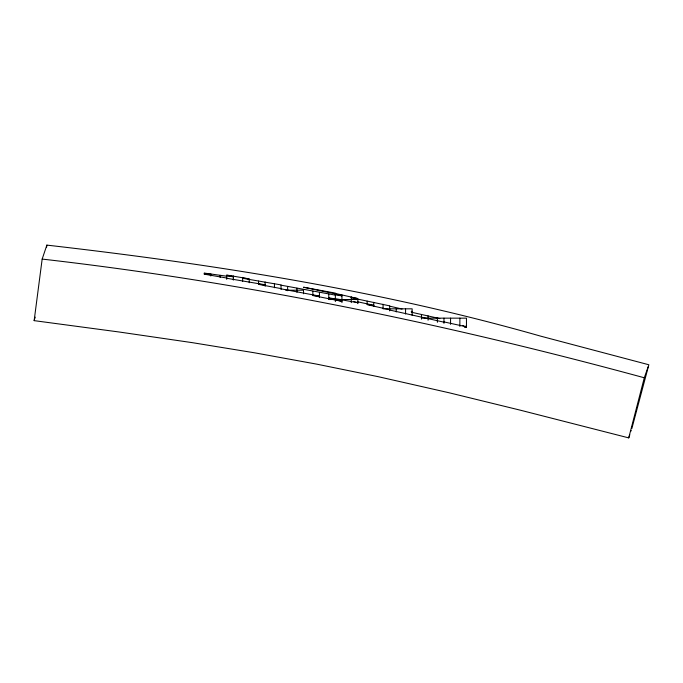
<?xml version="1.0" encoding="UTF-8"?>
<svg xmlns="http://www.w3.org/2000/svg" width="683" height="683" viewBox="0 0 683 683"><rect width="100%" height="100%" fill="white"/><g stroke="black" fill="none" stroke-linecap="round" stroke-linejoin="round"><path stroke-width="1.02" d="M46.606 247.195L46.871 245.112C213.241 264.193 379.219 290.113 540.509 336.104L648.85 364.765L631.843 428.548M629.794 434.815L628.736 437.888L520.531 410.235L449.243 392.802L378.015 376.64L316.716 364.141L254.87 352.863L192.512 342.687L119.004 331.981L34.15 320.643L42.167 259.079L46.871 245.112M628.736 437.888L644.3 377.776L648.21 366.609M34.15 320.643L34.457 319.61M34.748 318.645L35.217 317.143M631.203 430.529L631.032 431.05M285.75 290.198L303.534 290.198M328.762 299.513L357.841 299.513M383.069 308.827L412.156 308.827L412.156 315.426M421.471 318.15L466.463 318.15L466.463 327.464L464.577 327.464M204.234 273.08L226.73 276.205M226.73 275.036L249.227 278.895L242.636 278.024M204.234 273.917L210.825 274.762M233.321 276.794L226.73 275.941L226.73 279.338M42.167 259.079C245.76 282.352 446.673 323.998 644.3 377.776M242.636 278.288L281.037 284.905L281.037 289.413M258.541 284.102L265.132 285.042M281.037 285.178L335.353 295.116M312.857 295.278L319.439 296.328M335.353 294.834L341.935 295.91M328.762 297.839L335.353 298.923M335.353 298.659L357.841 302.74M351.258 297.455L357.841 298.565L335.353 293.425M357.431 301.749L373.755 305.275M351.258 297.737L389.66 305.864L389.66 310.902M204.234 273.328L210.825 274.515M373.755 305.54L367.164 304.37L367.164 301.152M204.234 274.165L226.73 278.024M226.73 275.309L233.321 276.53M226.73 278.271L265.132 284.785M411.328 311.593L412.156 311.747M411.328 312.208L439.852 318.594M443.967 322.18L389.66 310.022M281.037 288.602L258.541 284.35L258.541 281.089M443.967 321.906L466.463 326.824M281.037 288.858L319.439 296.063M312.857 295.543L341.935 301.323L335.353 299.837M402.074 309.04L389.66 306.155M328.762 298.104L335.353 299.572L335.353 301.587M335.353 293.844L303.534 287.219L335.353 293.127L335.353 299.291M335.353 294.142L341.935 295.619M353.726 301.519L355.373 301.903M356.611 302.185L357.841 302.467M367.164 304.644L389.66 309.749M411.328 311.26L412.156 311.474M462.34 325.458L463.578 325.782M464.816 326.115L466.463 326.559M459.872 318.15L459.872 326.431M450.558 318.15L450.558 324.357M443.967 318.15L443.967 323.324M437.376 318.15L437.376 322.291M428.062 315.811L428.062 320.216M421.471 314.504L421.471 319.115M405.565 308.827L405.565 314.009M396.242 308.827L396.242 311.935M383.069 304.259L383.069 308.485M373.755 302.313L373.755 306.505M357.841 299.256L357.841 303.653M351.258 296.746L351.258 302.62M341.935 294.911L341.935 302.62M328.762 294.049L328.762 299.274M319.439 292.298L319.439 297.626M312.857 291.265L312.857 294.458M303.534 289.558L303.534 293.775M296.943 288.183L296.943 292.264M287.628 286.527L287.628 290.727M274.455 283.582L274.455 287.756M265.132 281.994L265.132 286.228M249.227 279.552L249.227 282.745M242.636 277.366L242.636 281.43M233.321 275.881L233.321 280.09M220.139 275.351L220.139 277.477M210.825 273.909L210.825 276.009"/></g></svg>
